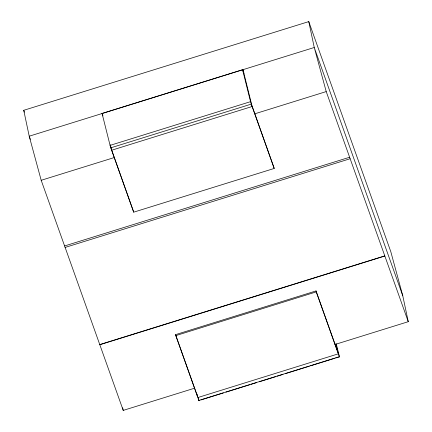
<?xml version="1.0" encoding="UTF-8"?>
<svg xmlns="http://www.w3.org/2000/svg" width="432" height="432" viewBox="0 0 432 432"><rect width="100%" height="100%" fill="white"/><g stroke="black" fill="none" stroke-linecap="round" stroke-linejoin="round"><path stroke-width="0.65" d="M194.648 388.174L123.228 410.4L41.191 180.29L29.219 136.199L23.738 110.306L308.772 21.6L390.809 251.71L402.781 295.801L408.262 321.694L334.908 344.52M242.352 69.871L29.219 136.199L30.353 139.374M110.025 145.395L250.533 101.666L242.568 69.73L102.06 113.459L110.5 147.031L133.709 212.166L274.217 168.442L251.899 105.548L242.995 69.671L242.568 69.73L243.891 73.44L242.995 69.671L314.253 47.493L308.772 21.6M110.77 147.836L251.278 104.107L274.217 168.442M111.629 150.239L252.137 106.51M41.191 180.29L114.539 157.464M254.804 113.81L326.219 91.584L408.262 321.694M64.6 245.954L349.628 157.248M65.065 247.455L350.093 158.749M99.695 344.601L384.728 255.895M99.819 344.736L384.847 256.03M198.326 397.958L199.022 400.81L175.511 334.665L316.024 290.941L338.099 352.868L335.858 343.877M175.754 335.626L316.262 291.897L316.024 290.941M197.829 397.553L338.342 353.83M198.855 400.437L339.368 356.708L339.525 357.08L336.258 343.877M200.896 399.946L223.355 392.958M225.92 392.159L249.658 384.772M250.943 384.372L256.716 382.574M259.281 381.775L275.967 376.585M277.247 376.186L283.025 374.387M285.59 373.588L309.328 366.201M310.613 365.801L334.352 358.414M335.632 358.015L338.839 357.016M102.546 113.384L102.06 113.459L102.94 115.933M402.781 295.801L314.253 47.493L326.219 91.584M316.262 291.897L339.368 356.708M175.511 334.665L197.591 396.598L196.949 394.027M23.738 110.306L24.397 112.147M251.278 104.107L250.533 101.666M133.709 212.166L111.391 149.278L110.268 144.785M122.683 407.808L123.228 410.4"/></g></svg>
